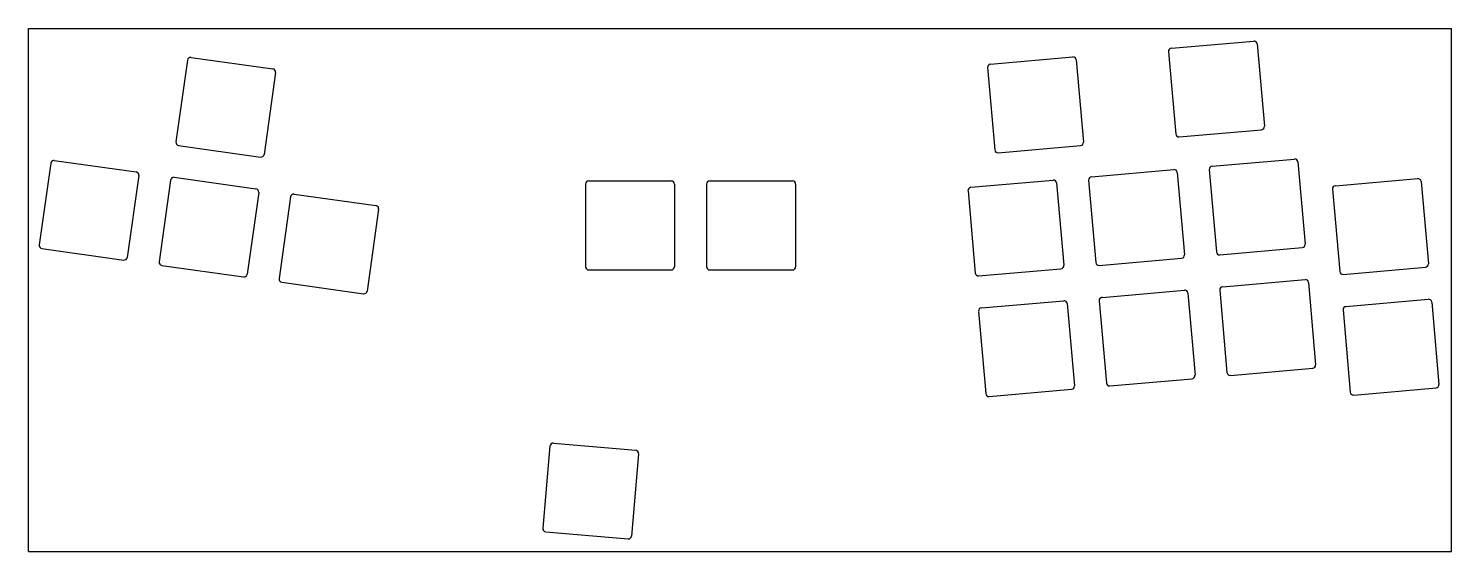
# Model space of a CAD drawing. Header units: millimetres. Extents: x 5 to 229, y -85 to -2.
import ezdxf

# ---------------------------------------------------------------- set-up
doc = ezdxf.new("R2010")
doc.units = ezdxf.units.MM

msp = doc.modelspace()

# ---------------------------------------------------------------- linework, layer by layer
for p, q in [((5.36, -2.34), (229.25, -2.34)), ((5.36, -84.66), (5.36, -2.34)), ((185.18, -5.46), (198.13, -4.32)), ((229.25, -84.66), (229.25, -2.34)), ((184.73, -6), (185.86, -18.95)), ((198.67, -4.78), (199.81, -17.73)), ((30.38, -7.32), (28.57, -20.2)), ((30.94, -6.9), (43.81, -8.71)), ((156.26, -8.49), (157.39, -21.44)), ((156.71, -7.95), (169.66, -6.81)), ((170.21, -7.27), (171.34, -20.22)), ((44.24, -9.27), (42.43, -22.15)), ((186.4, -19.4), (199.35, -18.27)), ((28.99, -20.76), (41.87, -22.57)), ((157.93, -21.89), (170.88, -20.76)), ((8.86, -23.54), (7.05, -36.41)), ((9.43, -23.11), (22.3, -24.92)), ((172.61, -25.68), (185.56, -24.55)), ((191.13, -24.56), (192.26, -37.51)), ((191.58, -24.02), (204.54, -22.89)), ((205.08, -23.34), (206.21, -36.29)), ((22.72, -25.49), (20.91, -38.36)), ((27.73, -26.19), (25.92, -39.06)), ((28.29, -25.76), (41.16, -27.57)), ((93.01, -26.84), (93.01, -39.84)), ((93.51, -26.34), (106.51, -26.34)), ((107.01, -26.84), (107.01, -39.84)), ((112.06, -26.84), (112.06, -39.84)), ((112.56, -26.34), (125.56, -26.34)), ((126.06, -26.84), (126.06, -39.84)), ((153.63, -27.34), (166.58, -26.21)), ((167.12, -26.66), (168.26, -39.61)), ((172.15, -26.22), (173.29, -39.17)), ((186.1, -25), (187.23, -37.95)), ((210.98, -27.1), (223.93, -25.97)), ((224.47, -26.42), (225.6, -39.37)), ((41.59, -28.14), (39.78, -41.01)), ((46.59, -28.84), (44.78, -41.71)), ((47.15, -28.41), (60.03, -30.22)), ((153.18, -27.88), (154.31, -40.83)), ((210.52, -27.64), (211.66, -40.59)), ((60.45, -30.79), (58.64, -43.66)), ((7.48, -36.98), (20.35, -38.78)), ((192.81, -37.97), (205.76, -36.83)), ((26.34, -39.63), (39.21, -41.44)), ((154.85, -41.29), (167.8, -40.15)), ((173.83, -39.63), (186.78, -38.49)), ((212.2, -41.05), (225.15, -39.92)), ((45.21, -42.28), (58.08, -44.09)), ((93.51, -40.34), (106.51, -40.34)), ((112.56, -40.34), (125.56, -40.34)), ((193.25, -43), (206.2, -41.86)), ((206.74, -42.32), (207.87, -55.27)), ((174.27, -44.66), (187.22, -43.52)), ((187.76, -43.98), (188.89, -56.93)), ((192.79, -43.54), (193.92, -56.49)), ((154.84, -46.86), (155.97, -59.81)), ((155.29, -46.32), (168.24, -45.18)), ((168.78, -45.64), (169.92, -58.59)), ((173.81, -45.2), (174.95, -58.15)), ((212.18, -46.62), (213.32, -59.57)), ((212.64, -46.08), (225.59, -44.95)), ((226.13, -45.4), (227.26, -58.35)), ((194.47, -56.94), (207.42, -55.81)), ((175.49, -58.6), (188.44, -57.47)), ((156.51, -60.26), (169.46, -59.13)), ((213.86, -60.03), (226.81, -58.89)), ((87.41, -68.05), (86.28, -81)), ((87.96, -67.6), (100.91, -68.73)), ((101.36, -69.27), (100.23, -82.22)), ((86.74, -81.54), (99.69, -82.68)), ((5.36, -84.66), (229.25, -84.66))]:
    msp.add_line(p, q)
for centre, start, end in [((198.17, -4.82), 5, 95), ((185.22, -5.95), 95, 185), ((30.87, -7.39), 82, 172), ((43.74, -9.2), 352, 82), ((156.76, -8.44), 95, 185), ((169.71, -7.31), 5, 95), ((199.31, -17.77), 275, 5), ((186.36, -18.9), 185, 275), ((29.06, -20.27), 172, 262), ((41.94, -22.08), 262, 352), ((157.89, -21.4), 185, 275), ((170.84, -20.26), 275, 5), ((9.36, -23.61), 82, 172), ((185.6, -25.04), 5, 95), ((191.63, -24.52), 95, 185), ((204.58, -23.38), 5, 95), ((22.23, -25.42), 352, 82), ((28.22, -26.26), 82, 172), ((93.51, -26.84), 90, 180), ((106.51, -26.84), 0, 90), ((112.56, -26.84), 90, 180), ((125.56, -26.84), 0, 90), ((166.62, -26.7), 5, 95), ((172.65, -26.18), 95, 185), ((223.97, -26.47), 5, 95), ((41.09, -28.07), 352, 82), ((47.08, -28.91), 82, 172), ((153.67, -27.84), 95, 185), ((211.02, -27.6), 95, 185), ((59.96, -30.72), 352, 82), ((7.55, -36.48), 172, 262), ((186.73, -37.99), 275, 5), ((192.76, -37.47), 185, 275), ((205.71, -36.33), 275, 5), ((20.42, -38.29), 262, 352), ((26.41, -39.13), 172, 262), ((93.51, -39.84), 180, 270), ((106.51, -39.84), 270, 0), ((112.56, -39.84), 180, 270), ((125.56, -39.84), 270, 0), ((167.76, -39.65), 275, 5), ((173.78, -39.13), 185, 275), ((225.1, -39.42), 275, 5), ((39.28, -40.94), 262, 352), ((45.28, -41.78), 172, 262), ((154.81, -40.79), 185, 275), ((206.24, -42.36), 5, 95), ((212.15, -40.55), 185, 275), ((58.15, -43.59), 262, 352), ((174.31, -45.15), 95, 185), ((187.26, -44.02), 5, 95), ((193.29, -43.49), 95, 185), ((155.33, -46.81), 95, 185), ((168.28, -45.68), 5, 95), ((212.68, -46.58), 95, 185), ((225.63, -45.45), 5, 95), ((207.37, -55.31), 275, 5), ((175.44, -58.11), 185, 275), ((188.39, -56.97), 275, 5), ((194.42, -56.44), 185, 275), ((156.47, -59.77), 185, 275), ((169.42, -58.63), 275, 5), ((213.81, -59.53), 185, 275), ((226.76, -58.4), 275, 5), ((87.91, -68.1), 85, 175), ((100.86, -69.23), 355, 85), ((86.78, -81.05), 175, 265), ((99.73, -82.18), 265, 355)]:
    msp.add_arc(centre, 0.5, start, end)

doc.saveas('drawing.dxf')
